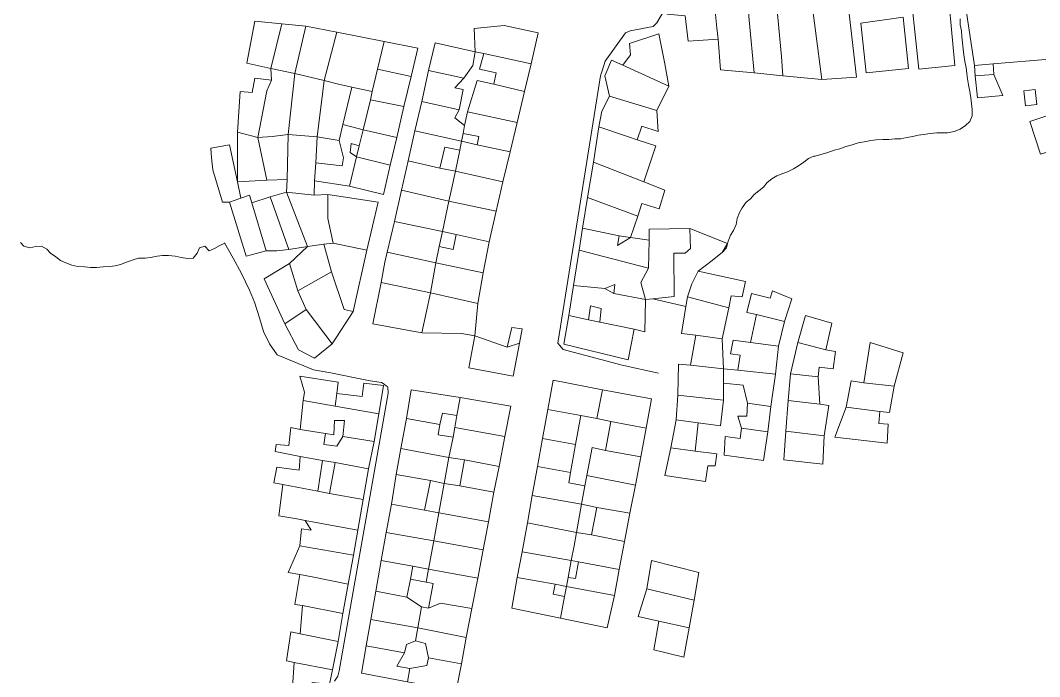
# Model space of a CAD drawing. Header units: inches. Extents: x 1138763 to 1140867, y 1050756 to 1053008.
# Drawn here: x 1139899.4 to 1140112, y 1051304.3 to 1051441.2 of the extents above; entities that cross this region are included whole.
import ezdxf

# ---------------------------------------------------------------- set-up
doc = ezdxf.new("R2010")
doc.units = ezdxf.units.IN
doc.header["$MEASUREMENT"] = 0
for name, color, linetype, lineweight in [('LimEdif_AM', 44, 'Continuous', 5), ('ViaPrin_AM', 1, 'Continuous', 15), ('ViaSec_AM', 1, 'Continuous', 18)]:
    doc.layers.add(name, color=color, linetype=linetype, lineweight=lineweight)

msp = doc.modelspace()

# ---------------------------------------------------------------- linework, layer by layer
at = {"layer": 'LimEdif_AM'}
for points in [[(1140118.06, 1051446.25), (1140118.19, 1051444.75), (1140115.56, 1051444.12), (1140114.44, 1051442.87), (1140116.94, 1051441.12), (1140115.81, 1051438), (1140114.06, 1051433.12), (1140102.31, 1051432.12), (1140098.44, 1051431.75), (1140096.19, 1051446.62), (1140106.06, 1051447.87), (1140105.31, 1051453.5), (1140117.69, 1051454.87), (1140118.06, 1051446.25)], [(1140086.81, 1051431), (1140084.69, 1051451.37), (1140092.44, 1051452.12), (1140094.31, 1051431.75), (1140086.81, 1051431)], [(1140056.81, 1051448.5), (1140063.94, 1051449.25), (1140066.56, 1051428.87), (1140058.44, 1051429.62), (1140058.19, 1051433.62), (1140056.81, 1051448.5)], [(1140063.94, 1051449.25), (1140071.44, 1051449.87), (1140073.81, 1051429.37), (1140066.56, 1051428.87), (1140063.94, 1051449.25)], [(1140044.94, 1051437.25), (1140038.69, 1051436.87), (1140038.06, 1051442.12), (1140034.31, 1051442.5), (1140036.56, 1051446.75), (1140043.94, 1051447.37), (1140044.69, 1051439.62), (1140044.94, 1051437.25)], [(1140043.94, 1051447.37), (1140050.94, 1051448), (1140051.44, 1051441.25), (1140052.44, 1051430.25), (1140045.44, 1051430.87), (1140044.94, 1051437.25), (1140044.69, 1051439.62), (1140043.94, 1051447.37)], [(1140050.94, 1051448), (1140056.81, 1051448.5), (1140058.19, 1051433.62), (1140058.44, 1051429.62), (1140052.44, 1051430.25), (1140051.44, 1051441.25), (1140050.94, 1051448)], [(1139953.94, 1051440.5), (1139951.69, 1051431.12), (1139946.69, 1051432.25), (1139948.31, 1051441), (1139953.94, 1051440.5)], [(1139953.94, 1051440.5), (1139958.94, 1051440), (1139956.69, 1051430.12), (1139951.69, 1051431.12), (1139953.94, 1051440.5)], [(1140075.81, 1051430.25), (1140074.69, 1051440.62), (1140083.56, 1051441.87), (1140084.69, 1051431.12), (1140075.81, 1051430.25)], [(1139958.94, 1051440), (1139965.44, 1051438.75), (1139962.81, 1051428.62), (1139956.69, 1051430.12), (1139958.94, 1051440)], [(1139965.44, 1051438.75), (1139975.31, 1051436.75), (1139973.94, 1051431), (1139972.81, 1051426.37), (1139968.56, 1051427.25), (1139965.81, 1051427.87), (1139962.81, 1051428.62), (1139965.44, 1051438.75)], [(1139996.06, 1051434.25), (1139994.31, 1051434.62), (1139994.06, 1051439.5), (1140000.31, 1051440.12), (1140007.44, 1051438.62), (1140005.94, 1051432.12), (1139996.06, 1051434.25)], [(1140025.06, 1051431.87), (1140026.69, 1051434), (1140026.44, 1051436.37), (1140032.56, 1051438.37), (1140033.81, 1051432.12), (1140034.69, 1051427.5), (1140025.06, 1051431.87)], [(1139975.31, 1051436.75), (1139982.31, 1051435.37), (1139980.94, 1051429.5), (1139973.94, 1051431), (1139975.31, 1051436.75)], [(1139984.56, 1051430.75), (1139985.94, 1051436.5), (1139994.31, 1051434.62), (1139993.81, 1051431.75), (1139991.94, 1051429.12), (1139984.56, 1051430.75)], [(1139996.06, 1051434.25), (1139995.19, 1051431), (1139998.69, 1051430.25), (1139998.19, 1051427.87), (1139994.69, 1051428.62), (1139992.69, 1051422.12), (1139992.06, 1051419.25), (1139990.06, 1051420.87), (1139990.94, 1051422.5), (1139991.81, 1051426.75), (1139990.06, 1051427.12), (1139991.94, 1051429.12), (1139993.81, 1051431.75), (1139994.31, 1051434.62), (1139996.06, 1051434.25)], [(1140005.94, 1051432.12), (1140004.56, 1051426.37), (1139998.19, 1051427.87), (1139998.69, 1051430.25), (1139995.19, 1051431), (1139996.06, 1051434.25), (1140005.94, 1051432.12)], [(1140034.69, 1051427.5), (1140032.19, 1051422.37), (1140022.31, 1051425.37), (1140021.31, 1051429.62), (1140022.69, 1051432.87), (1140025.06, 1051431.87), (1140034.69, 1051427.5)], [(1140102.31, 1051432.12), (1140102.44, 1051429.87), (1140098.56, 1051429.62), (1140098.44, 1051431.75), (1140102.31, 1051432.12)], [(1139956.69, 1051430.12), (1139955.31, 1051417.37), (1139951.94, 1051417), (1139948.94, 1051416.75), (1139950.81, 1051426.5), (1139951.81, 1051428.75), (1139951.69, 1051431.12), (1139956.69, 1051430.12)], [(1139962.81, 1051428.62), (1139961.31, 1051416.87), (1139955.31, 1051417.37), (1139956.69, 1051430.12), (1139962.81, 1051428.62)], [(1139980.94, 1051429.5), (1139979.44, 1051423.25), (1139972.44, 1051424.62), (1139972.81, 1051426.37), (1139973.94, 1051431), (1139980.94, 1051429.5)], [(1139991.94, 1051429.12), (1139990.06, 1051427.12), (1139991.81, 1051426.75), (1139990.94, 1051422.5), (1139983.19, 1051424.25), (1139984.56, 1051430.75), (1139991.94, 1051429.12)], [(1140102.44, 1051429.87), (1140104.31, 1051425.5), (1140099.06, 1051425), (1140098.56, 1051429.62), (1140102.44, 1051429.87)], [(1139944.69, 1051417.87), (1139945.31, 1051426.37), (1139947.81, 1051426.12), (1139948.31, 1051429.12), (1139951.81, 1051428.75), (1139950.81, 1051426.5), (1139948.94, 1051416.75), (1139944.69, 1051417.87)], [(1139968.56, 1051427.25), (1139966.69, 1051419.5), (1139965.94, 1051416.12), (1139961.31, 1051416.87), (1139962.81, 1051428.62), (1139965.81, 1051427.87), (1139968.56, 1051427.25)], [(1140004.56, 1051426.37), (1140003.06, 1051419.87), (1139992.69, 1051422.12), (1139994.69, 1051428.62), (1139998.19, 1051427.87), (1140004.56, 1051426.37)], [(1139972.81, 1051426.37), (1139972.44, 1051424.62), (1139970.94, 1051418.37), (1139966.69, 1051419.5), (1139968.56, 1051427.25), (1139972.81, 1051426.37)], [(1140109.06, 1051423.37), (1140108.69, 1051426.5), (1140111.06, 1051426.75), (1140111.44, 1051423.62), (1140109.06, 1051423.37)], [(1139979.44, 1051423.25), (1139977.94, 1051416.75), (1139970.94, 1051418.37), (1139972.44, 1051424.62), (1139979.44, 1051423.25)], [(1139990.94, 1051422.5), (1139990.06, 1051420.87), (1139992.06, 1051419.25), (1139991.81, 1051417.62), (1139991.44, 1051416), (1139981.69, 1051418.12), (1139983.19, 1051424.25), (1139990.94, 1051422.5)], [(1140032.19, 1051422.37), (1140032.44, 1051418), (1140029.06, 1051419.12), (1140028.06, 1051416.25), (1140026.06, 1051417), (1140020.06, 1051419), (1140020.69, 1051422.25), (1140022.31, 1051425.37), (1140032.19, 1051422.37)], [(1140003.06, 1051419.87), (1140001.56, 1051413.75), (1139994.69, 1051415.25), (1139995.06, 1051417), (1139991.81, 1051417.62), (1139992.06, 1051419.25), (1139992.69, 1051422.12), (1140003.06, 1051419.87)], [(1140118.44, 1051410.25), (1140117.94, 1051411.75), (1140115.44, 1051411), (1140114.44, 1051414), (1140112.19, 1051413.25), (1140109.94, 1051420.12), (1140119.44, 1051423.25), (1140123.19, 1051411.87), (1140118.44, 1051410.25)], [(1139970.94, 1051418.37), (1139970.06, 1051415), (1139968.44, 1051415.5), (1139968.19, 1051413.62), (1139969.56, 1051412.75), (1139968.06, 1051406.62), (1139960.81, 1051407.75), (1139961.06, 1051411.5), (1139966.56, 1051410.87), (1139966.81, 1051412.5), (1139965.94, 1051416.12), (1139966.69, 1051419.5), (1139970.94, 1051418.37)], [(1139948.94, 1051416.75), (1139950.81, 1051407.87), (1139944.69, 1051407.5), (1139944.69, 1051417.87), (1139948.94, 1051416.75)], [(1139955.31, 1051417.37), (1139955.06, 1051408), (1139950.81, 1051407.87), (1139948.94, 1051416.75), (1139951.94, 1051417), (1139955.31, 1051417.37)], [(1139961.31, 1051416.87), (1139961.06, 1051411.5), (1139960.81, 1051407.75), (1139960.69, 1051404.75), (1139954.94, 1051405.37), (1139955.06, 1051408), (1139955.31, 1051417.37), (1139961.31, 1051416.87)], [(1139977.94, 1051416.75), (1139976.56, 1051411), (1139969.56, 1051412.75), (1139970.06, 1051415), (1139970.94, 1051418.37), (1139977.94, 1051416.75)], [(1139991.44, 1051416), (1139991.06, 1051414.12), (1139987.94, 1051414.75), (1139986.94, 1051410.37), (1139980.31, 1051411.87), (1139981.69, 1051418.12), (1139991.44, 1051416)], [(1139991.81, 1051417.62), (1139995.06, 1051417), (1139994.69, 1051415.25), (1139991.44, 1051416), (1139991.81, 1051417.62)], [(1140028.06, 1051416.25), (1140031.94, 1051415), (1140029.44, 1051407.5), (1140018.94, 1051411.62), (1140020.06, 1051419), (1140026.06, 1051417), (1140028.06, 1051416.25)], [(1139944.69, 1051407.5), (1139945.44, 1051404.12), (1139943.06, 1051403.25), (1139941.56, 1051403.25), (1139939.56, 1051410), (1139939.31, 1051412.5), (1139939.19, 1051414.5), (1139943.06, 1051415.25), (1139944.69, 1051407.5)], [(1139965.94, 1051416.12), (1139966.81, 1051412.5), (1139966.56, 1051410.87), (1139961.06, 1051411.5), (1139961.31, 1051416.87), (1139965.94, 1051416.12)], [(1139969.56, 1051412.75), (1139968.19, 1051413.62), (1139968.44, 1051415.5), (1139970.06, 1051415), (1139969.56, 1051412.75)], [(1139994.69, 1051415.25), (1140001.56, 1051413.75), (1140000.06, 1051407.5), (1139990.19, 1051409.75), (1139991.06, 1051414.12), (1139991.44, 1051416), (1139994.69, 1051415.25)], [(1139991.06, 1051414.12), (1139990.19, 1051409.75), (1139986.94, 1051410.37), (1139987.94, 1051414.75), (1139991.06, 1051414.12)], [(1139976.56, 1051411), (1139975.19, 1051404.87), (1139968.06, 1051406.62), (1139969.56, 1051412.75), (1139976.56, 1051411)], [(1139986.94, 1051410.37), (1139990.19, 1051409.75), (1139989.31, 1051405.62), (1139988.81, 1051403.5), (1139978.94, 1051405.75), (1139980.31, 1051411.87), (1139986.94, 1051410.37)], [(1140029.44, 1051407.5), (1140033.81, 1051405.75), (1140032.69, 1051401.87), (1140029.06, 1051403), (1140028.19, 1051400.37), (1140017.69, 1051404.25), (1140018.94, 1051411.62), (1140029.44, 1051407.5)], [(1140000.06, 1051407.5), (1139998.69, 1051401.37), (1139988.81, 1051403.5), (1139989.31, 1051405.62), (1139990.19, 1051409.75), (1140000.06, 1051407.5)], [(1139955.06, 1051408), (1139954.94, 1051405.37), (1139951.56, 1051404.37), (1139947.69, 1051403.12), (1139947.19, 1051404.75), (1139945.44, 1051404.12), (1139944.69, 1051407.5), (1139950.81, 1051407.87), (1139955.06, 1051408)], [(1139945.44, 1051404.12), (1139947.19, 1051404.75), (1139947.69, 1051403.12), (1139950.69, 1051393.12), (1139946.56, 1051392), (1139943.06, 1051403.25), (1139945.44, 1051404.12)], [(1139951.56, 1051404.37), (1139955.44, 1051393.37), (1139952.94, 1051393.12), (1139950.69, 1051393.12), (1139947.69, 1051403.12), (1139951.56, 1051404.37)], [(1139954.94, 1051405.37), (1139959.31, 1051394), (1139955.44, 1051393.37), (1139951.56, 1051404.37), (1139954.94, 1051405.37)], [(1139960.69, 1051404.75), (1139963.56, 1051404.87), (1139963.56, 1051399.87), (1139964.69, 1051394.75), (1139962.69, 1051394.5), (1139959.31, 1051394), (1139954.94, 1051405.37), (1139960.69, 1051404.75)], [(1139963.56, 1051404.87), (1139974.06, 1051403.25), (1139971.69, 1051393.25), (1139964.69, 1051394.75), (1139963.56, 1051399.87), (1139963.56, 1051404.87)], [(1139988.81, 1051403.5), (1139987.44, 1051397.12), (1139977.44, 1051399.25), (1139978.94, 1051405.75), (1139988.81, 1051403.5)], [(1139998.69, 1051401.37), (1139997.19, 1051395), (1139990.31, 1051396.5), (1139987.44, 1051397.12), (1139988.81, 1051403.5), (1139998.69, 1051401.37)], [(1140028.19, 1051400.37), (1140026.69, 1051395.87), (1140024.31, 1051396.25), (1140016.69, 1051397.87), (1140017.69, 1051404.25), (1140028.19, 1051400.37)], [(1139987.44, 1051397.12), (1139986.81, 1051394), (1139986.06, 1051390.62), (1139975.94, 1051392.87), (1139977.44, 1051399.25), (1139987.44, 1051397.12)], [(1139997.19, 1051395), (1139995.94, 1051388.5), (1139986.06, 1051390.62), (1139986.81, 1051394), (1139989.69, 1051393.37), (1139990.31, 1051396.5), (1139997.19, 1051395)], [(1139990.31, 1051396.5), (1139989.69, 1051393.37), (1139986.81, 1051394), (1139987.44, 1051397.12), (1139990.31, 1051396.5)], [(1140024.31, 1051396.25), (1140023.94, 1051394.25), (1140026.69, 1051395.87), (1140030.56, 1051395.37), (1140030.44, 1051389.5), (1140015.94, 1051393.25), (1140016.69, 1051397.87), (1140024.31, 1051396.25)], [(1140026.69, 1051395.87), (1140023.94, 1051394.25), (1140024.31, 1051396.25), (1140026.69, 1051395.87)], [(1140030.56, 1051395.37), (1140030.56, 1051397.62), (1140039.06, 1051397.75), (1140039.19, 1051393.62), (1140038.06, 1051392.62), (1140035.69, 1051392.62), (1140035.81, 1051383.62), (1140031.31, 1051383.12), (1140029.81, 1051383), (1140028.81, 1051386.5), (1140030.44, 1051389.5), (1140030.56, 1051395.37)], [(1140039.06, 1051397.75), (1140046.94, 1051394.62), (1140045.81, 1051392.75), (1140043.69, 1051391.12), (1140040.81, 1051388.87), (1140039.44, 1051386.25), (1140038.56, 1051383.5), (1140038.19, 1051381.5), (1140031.31, 1051383.12), (1140035.81, 1051383.62), (1140035.69, 1051392.62), (1140038.06, 1051392.62), (1140039.19, 1051393.62), (1140039.06, 1051397.75)], [(1139962.69, 1051394.5), (1139964.31, 1051388.75), (1139957.31, 1051384.75), (1139955.56, 1051390.5), (1139959.31, 1051394), (1139962.69, 1051394.5)], [(1139964.69, 1051394.75), (1139971.69, 1051393.25), (1139968.81, 1051380.5), (1139966.94, 1051380.87), (1139964.31, 1051388.75), (1139962.69, 1051394.5), (1139964.69, 1051394.75)], [(1139986.06, 1051390.62), (1139984.94, 1051384.37), (1139974.69, 1051386.5), (1139975.44, 1051390.75), (1139975.94, 1051392.87), (1139986.06, 1051390.62)], [(1140030.44, 1051389.5), (1140028.81, 1051386.5), (1140029.81, 1051383), (1140023.19, 1051384.25), (1140023.44, 1051386.12), (1140021.31, 1051385.25), (1140014.81, 1051385.87), (1140015.94, 1051393.25), (1140030.44, 1051389.5)], [(1139957.31, 1051384.75), (1139959.06, 1051380.87), (1139954.56, 1051377.87), (1139950.31, 1051387.25), (1139955.56, 1051390.5), (1139957.31, 1051384.75)], [(1139995.94, 1051388.5), (1139994.81, 1051382.12), (1139984.94, 1051384.37), (1139986.06, 1051390.62), (1139995.94, 1051388.5)], [(1139964.31, 1051388.75), (1139966.94, 1051380.87), (1139968.81, 1051380.5), (1139964.44, 1051373.75), (1139959.06, 1051380.87), (1139957.31, 1051384.75), (1139964.31, 1051388.75)], [(1140040.81, 1051388.87), (1140050.69, 1051386.75), (1140049.94, 1051383.5), (1140047.69, 1051383.75), (1140047.19, 1051381.25), (1140038.56, 1051383.5), (1140039.44, 1051386.25), (1140040.81, 1051388.87)], [(1139984.94, 1051384.37), (1139983.19, 1051376), (1139972.94, 1051377.87), (1139974.69, 1051386.5), (1139984.94, 1051384.37)], [(1140021.31, 1051385.25), (1140023.19, 1051384.25), (1140029.81, 1051383), (1140029.69, 1051376.25), (1140027.44, 1051376.75), (1140020.31, 1051378.25), (1140020.56, 1051381.12), (1140018.31, 1051381.62), (1140017.94, 1051378.75), (1140013.81, 1051379.62), (1140014.81, 1051385.87), (1140021.31, 1051385.25)], [(1140023.19, 1051384.25), (1140021.31, 1051385.25), (1140023.44, 1051386.12), (1140023.19, 1051384.25)], [(1139994.81, 1051382.12), (1139994.19, 1051375.37), (1139991.44, 1051375.87), (1139983.19, 1051376), (1139984.94, 1051384.37), (1139994.81, 1051382.12)], [(1140038.56, 1051383.5), (1140047.19, 1051381.25), (1140045.81, 1051374.75), (1140040.31, 1051375.5), (1140037.31, 1051375.87), (1140038.19, 1051381.5), (1140038.56, 1051383.5)], [(1140052.94, 1051379.87), (1140050.94, 1051380.25), (1140051.94, 1051384.25), (1140055.81, 1051383.25), (1140056.31, 1051384.75), (1140060.31, 1051383.12), (1140058.81, 1051378.37), (1140052.94, 1051379.87)], [(1140020.31, 1051378.25), (1140017.94, 1051378.75), (1140018.31, 1051381.62), (1140020.56, 1051381.12), (1140020.31, 1051378.25)], [(1139959.06, 1051380.87), (1139964.44, 1051373.75), (1139960.81, 1051370.75), (1139957.44, 1051372.5), (1139954.56, 1051377.87), (1139959.06, 1051380.87)], [(1140017.94, 1051378.75), (1140020.31, 1051378.25), (1140027.44, 1051376.75), (1140026.19, 1051370.37), (1140012.81, 1051373.62), (1140013.81, 1051379.62), (1140017.94, 1051378.75)], [(1140058.81, 1051378.37), (1140057.56, 1051373.25), (1140051.69, 1051374), (1140052.94, 1051379.87), (1140058.81, 1051378.37)], [(1140061.56, 1051374), (1140063.19, 1051379.62), (1140068.69, 1051378), (1140067.44, 1051372.5), (1140061.56, 1051374)], [(1140003.56, 1051373.87), (1140000.94, 1051373), (1140001.94, 1051377.12), (1140004.06, 1051376.87), (1140003.56, 1051373.87)], [(1140003.56, 1051373.87), (1140002.19, 1051367), (1139992.94, 1051368.75), (1139994.19, 1051375.37), (1140000.94, 1051373), (1140003.56, 1051373.87)], [(1140045.81, 1051374.75), (1140046.06, 1051368.5), (1140039.19, 1051369.25), (1140040.31, 1051375.5), (1140045.81, 1051374.75)], [(1140057.56, 1051373.25), (1140056.94, 1051367.37), (1140049.06, 1051368.25), (1140049.56, 1051371.37), (1140047.56, 1051371.62), (1140048.06, 1051374.5), (1140051.69, 1051374), (1140057.56, 1051373.25)], [(1140067.44, 1051372.5), (1140069.44, 1051372.12), (1140068.94, 1051368.5), (1140066.06, 1051368.87), (1140065.81, 1051366.87), (1140060.06, 1051367.5), (1140061.56, 1051374), (1140067.44, 1051372.5)], [(1140075.31, 1051365.62), (1140076.69, 1051374), (1140083.56, 1051371.87), (1140081.69, 1051364.87), (1140075.31, 1051365.62)], [(1140046.06, 1051368.5), (1140046.06, 1051365.5), (1140046.06, 1051362), (1140036.56, 1051363), (1140036.69, 1051369.5), (1140039.19, 1051369.25), (1140046.06, 1051368.5)], [(1140046.06, 1051368.5), (1140049.06, 1051368.25), (1140056.94, 1051367.37), (1140055.94, 1051360.62), (1140051.06, 1051361.37), (1140050.19, 1051365.12), (1140046.06, 1051365.5), (1140046.06, 1051368.5)], [(1139958.44, 1051361.87), (1139958.69, 1051363.62), (1139957.69, 1051367), (1139965.69, 1051365.75), (1139965.44, 1051363.37), (1139965.06, 1051360.75), (1139958.44, 1051361.87)], [(1140009.44, 1051360), (1140010.56, 1051366.12), (1140020.81, 1051364.12), (1140019.69, 1051358.12), (1140016.31, 1051358.75), (1140009.44, 1051360)], [(1140065.81, 1051366.87), (1140066.19, 1051361.12), (1140059.56, 1051361.87), (1140060.06, 1051367.5), (1140065.81, 1051366.87)], [(1139965.44, 1051363.37), (1139970.69, 1051362.75), (1139971.06, 1051365.5), (1139975.19, 1051365), (1139974.19, 1051359.12), (1139965.06, 1051360.75), (1139965.44, 1051363.37)], [(1139991.19, 1051362.5), (1139990.44, 1051358.75), (1139987.44, 1051359.25), (1139986.94, 1051356.87), (1139979.94, 1051358.12), (1139980.94, 1051364.12), (1139991.19, 1051362.5)], [(1140020.81, 1051364.12), (1140031.06, 1051362.25), (1140029.94, 1051356.12), (1140022.56, 1051357.5), (1140019.69, 1051358.12), (1140020.81, 1051364.12)], [(1140081.69, 1051364.87), (1140080.69, 1051359.37), (1140078.69, 1051359.62), (1140071.69, 1051360.5), (1140072.69, 1051366), (1140075.31, 1051365.62), (1140081.69, 1051364.87)], [(1139965.06, 1051360.75), (1139974.19, 1051359.12), (1139973.19, 1051353.37), (1139966.69, 1051354.37), (1139967.06, 1051357.75), (1139964.94, 1051357.75), (1139964.81, 1051354.75), (1139963.06, 1051355), (1139957.81, 1051355.87), (1139958.44, 1051361.87), (1139965.06, 1051360.75)], [(1139991.19, 1051362.5), (1140001.69, 1051360.75), (1140000.44, 1051354.37), (1139990.06, 1051356.25), (1139990.44, 1051358.75), (1139991.19, 1051362.5)], [(1140046.06, 1051362), (1140045.44, 1051356.62), (1140040.81, 1051357.25), (1140036.19, 1051357.87), (1140036.56, 1051363), (1140046.06, 1051362)], [(1140066.19, 1051361.12), (1140068.06, 1051360.87), (1140067.06, 1051354.5), (1140059.06, 1051355.5), (1140059.56, 1051361.87), (1140066.19, 1051361.12)], [(1140016.31, 1051358.75), (1140015.19, 1051352.75), (1140008.31, 1051354), (1140009.44, 1051360), (1140016.31, 1051358.75)], [(1140055.94, 1051360.62), (1140055.31, 1051355.37), (1140049.81, 1051356.12), (1140049.06, 1051358.62), (1140050.94, 1051358.62), (1140051.06, 1051361.37), (1140055.94, 1051360.62)], [(1140078.69, 1051359.62), (1140078.44, 1051357.12), (1140080.44, 1051357), (1140080.19, 1051353), (1140069.31, 1051354.25), (1140071.69, 1051360.5), (1140078.69, 1051359.62)], [(1139966.69, 1051354.37), (1139965.44, 1051352.37), (1139962.69, 1051352.75), (1139963.06, 1051355), (1139964.81, 1051354.75), (1139964.94, 1051357.75), (1139967.06, 1051357.75), (1139966.69, 1051354.37)], [(1139986.94, 1051356.87), (1139986.56, 1051354.75), (1139989.69, 1051354.25), (1139988.81, 1051350), (1139978.81, 1051351.87), (1139979.94, 1051358.12), (1139986.94, 1051356.87)], [(1139990.44, 1051358.75), (1139990.06, 1051356.25), (1139989.69, 1051354.25), (1139986.56, 1051354.75), (1139986.94, 1051356.87), (1139987.44, 1051359.25), (1139990.44, 1051358.75)], [(1140019.69, 1051358.12), (1140022.56, 1051357.5), (1140021.44, 1051351.5), (1140018.69, 1051352.12), (1140017.56, 1051346.25), (1140017.19, 1051344.12), (1140013.81, 1051344.75), (1140014.19, 1051346.87), (1140015.19, 1051352.75), (1140016.31, 1051358.75), (1140019.69, 1051358.12)], [(1140040.81, 1051357.25), (1140040.19, 1051351.37), (1140035.06, 1051352), (1140036.19, 1051357.87), (1140040.81, 1051357.25)], [(1139963.06, 1051355), (1139962.69, 1051352.75), (1139965.44, 1051352.37), (1139966.69, 1051354.37), (1139973.19, 1051353.37), (1139972.06, 1051347.62), (1139965.06, 1051349), (1139962.44, 1051349.37), (1139957.81, 1051350.25), (1139952.56, 1051351.25), (1139952.81, 1051352.75), (1139955.44, 1051352.5), (1139955.81, 1051356.25), (1139957.81, 1051355.87), (1139963.06, 1051355)], [(1140000.44, 1051354.37), (1139999.31, 1051348.12), (1139992.06, 1051349.5), (1139988.81, 1051350), (1139989.69, 1051354.25), (1139990.06, 1051356.25), (1140000.44, 1051354.37)], [(1140029.94, 1051356.12), (1140028.81, 1051350.12), (1140021.44, 1051351.5), (1140022.56, 1051357.5), (1140029.94, 1051356.12)], [(1140055.31, 1051355.37), (1140054.44, 1051349.37), (1140046.19, 1051350.5), (1140046.44, 1051354.37), (1140049.56, 1051354), (1140049.81, 1051356.12), (1140055.31, 1051355.37)], [(1140067.06, 1051354.5), (1140066.81, 1051348.62), (1140058.69, 1051349.5), (1140059.06, 1051355.5), (1140067.06, 1051354.5)], [(1140015.19, 1051352.75), (1140014.19, 1051346.87), (1140007.31, 1051348.12), (1140008.31, 1051354), (1140015.19, 1051352.75)], [(1139988.81, 1051350), (1139987.81, 1051344.62), (1139984.94, 1051345.25), (1139977.81, 1051346.5), (1139978.81, 1051351.87), (1139988.81, 1051350)], [(1140028.81, 1051350.12), (1140027.69, 1051344.25), (1140017.56, 1051346.25), (1140018.69, 1051352.12), (1140021.44, 1051351.5), (1140028.81, 1051350.12)], [(1140040.19, 1051351.37), (1140044.69, 1051350.75), (1140044.31, 1051348.25), (1140042.81, 1051348.25), (1140042.31, 1051345), (1140033.81, 1051346.25), (1140035.06, 1051352), (1140040.19, 1051351.37)], [(1139962.44, 1051349.37), (1139961.44, 1051343), (1139954.19, 1051344.37), (1139952.31, 1051344.75), (1139952.94, 1051348), (1139957.56, 1051347.37), (1139957.81, 1051350.25), (1139962.44, 1051349.37)], [(1139965.06, 1051349), (1139963.94, 1051342.5), (1139961.44, 1051343), (1139962.44, 1051349.37), (1139965.06, 1051349)], [(1139992.06, 1051349.5), (1139991.06, 1051344.12), (1139987.81, 1051344.62), (1139988.81, 1051350), (1139992.06, 1051349.5)], [(1139999.31, 1051348.12), (1139998.19, 1051342.75), (1139991.06, 1051344.12), (1139992.06, 1051349.5), (1139999.31, 1051348.12)], [(1139972.06, 1051347.62), (1139970.94, 1051341.25), (1139963.94, 1051342.5), (1139965.06, 1051349), (1139972.06, 1051347.62)], [(1140014.19, 1051346.87), (1140013.81, 1051344.75), (1140017.19, 1051344.12), (1140016.44, 1051340.25), (1140006.19, 1051342.12), (1140007.31, 1051348.12), (1140014.19, 1051346.87)], [(1139984.94, 1051345.25), (1139983.69, 1051339), (1139976.81, 1051340.25), (1139977.81, 1051346.5), (1139984.94, 1051345.25)], [(1139987.81, 1051344.62), (1139986.69, 1051338.5), (1139983.69, 1051339), (1139984.94, 1051345.25), (1139987.81, 1051344.62)], [(1140027.69, 1051344.25), (1140026.56, 1051338.37), (1140019.69, 1051339.62), (1140016.44, 1051340.25), (1140017.19, 1051344.12), (1140017.56, 1051346.25), (1140027.69, 1051344.25)], [(1139961.44, 1051343), (1139963.94, 1051342.5), (1139970.94, 1051341.25), (1139969.81, 1051334.87), (1139958.81, 1051336.87), (1139957.06, 1051337.25), (1139953.31, 1051337.87), (1139954.19, 1051344.37), (1139961.44, 1051343)], [(1139991.06, 1051344.12), (1139998.19, 1051342.75), (1139997.06, 1051336.62), (1139986.69, 1051338.5), (1139987.81, 1051344.62), (1139991.06, 1051344.12)], [(1140016.44, 1051340.25), (1140015.44, 1051334.37), (1140005.19, 1051336.37), (1140006.19, 1051342.12), (1140016.44, 1051340.25)], [(1139983.69, 1051339), (1139986.69, 1051338.5), (1139985.69, 1051332.62), (1139975.69, 1051334.37), (1139976.81, 1051340.25), (1139983.69, 1051339)], [(1139997.06, 1051336.62), (1139995.94, 1051330.75), (1139985.69, 1051332.62), (1139986.69, 1051338.5), (1139997.06, 1051336.62)], [(1140019.69, 1051339.62), (1140018.56, 1051333.87), (1140015.44, 1051334.37), (1140016.44, 1051340.25), (1140019.69, 1051339.62)], [(1140026.56, 1051338.37), (1140025.44, 1051332.5), (1140018.56, 1051333.87), (1140019.69, 1051339.62), (1140026.56, 1051338.37)], [(1139969.81, 1051334.87), (1139968.94, 1051329.62), (1139957.69, 1051331.62), (1139958.06, 1051335.12), (1139960.06, 1051334.87), (1139958.81, 1051336.87), (1139969.81, 1051334.87)], [(1140015.44, 1051334.37), (1140014.94, 1051331.62), (1140014.31, 1051328.5), (1140004.06, 1051330.37), (1140005.19, 1051336.37), (1140015.44, 1051334.37)], [(1139985.69, 1051332.62), (1139984.56, 1051326.75), (1139981.31, 1051327.37), (1139974.69, 1051328.5), (1139975.69, 1051334.37), (1139985.69, 1051332.62)], [(1140018.56, 1051333.87), (1140025.44, 1051332.5), (1140024.31, 1051326.62), (1140015.81, 1051328.25), (1140014.31, 1051328.5), (1140014.94, 1051331.62), (1140015.44, 1051334.37), (1140018.56, 1051333.87)], [(1139995.94, 1051330.75), (1139994.81, 1051324.87), (1139984.56, 1051326.75), (1139985.69, 1051332.62), (1139995.94, 1051330.75)], [(1139968.94, 1051329.62), (1139967.81, 1051323.62), (1139960.31, 1051325.12), (1139957.69, 1051325.62), (1139955.31, 1051326), (1139957.69, 1051331.62), (1139968.94, 1051329.62)], [(1140014.31, 1051328.5), (1140013.69, 1051325), (1140013.31, 1051323.12), (1140010.94, 1051323.62), (1140003.06, 1051325), (1140004.06, 1051330.37), (1140014.31, 1051328.5)], [(1139981.31, 1051327.37), (1139980.81, 1051324.62), (1139980.06, 1051320.87), (1139973.56, 1051322.12), (1139974.69, 1051328.5), (1139981.31, 1051327.37)], [(1140024.31, 1051326.62), (1140023.31, 1051321.25), (1140013.31, 1051323.12), (1140013.69, 1051325), (1140015.19, 1051324.75), (1140015.81, 1051328.25), (1140024.31, 1051326.62)], [(1140015.81, 1051328.25), (1140015.19, 1051324.75), (1140013.69, 1051325), (1140014.31, 1051328.5), (1140015.81, 1051328.25)], [(1140030.06, 1051322.62), (1140031.06, 1051328.5), (1140040.94, 1051326), (1140039.94, 1051320.25), (1140030.06, 1051322.62)], [(1139984.56, 1051326.75), (1139984.06, 1051324), (1139980.81, 1051324.62), (1139981.31, 1051327.37), (1139984.56, 1051326.75)], [(1139994.81, 1051324.87), (1139993.56, 1051318.5), (1139987.06, 1051319.62), (1139984.56, 1051318.62), (1139985.56, 1051323.75), (1139984.06, 1051324), (1139984.56, 1051326.75), (1139994.81, 1051324.87)], [(1139967.81, 1051323.62), (1139966.69, 1051317.5), (1139958.31, 1051319.12), (1139956.69, 1051319.37), (1139957.69, 1051325.62), (1139960.31, 1051325.12), (1139967.81, 1051323.62)], [(1139984.06, 1051324), (1139985.56, 1051323.75), (1139984.56, 1051318.62), (1139983.06, 1051318.87), (1139980.06, 1051320.87), (1139980.81, 1051324.62), (1139984.06, 1051324)], [(1140010.94, 1051323.62), (1140010.56, 1051321.5), (1140012.94, 1051321), (1140012.06, 1051316.5), (1140001.94, 1051318.62), (1140003.06, 1051325), (1140010.94, 1051323.62)], [(1140013.31, 1051323.12), (1140012.94, 1051321), (1140010.56, 1051321.5), (1140010.94, 1051323.62), (1140013.31, 1051323.12)], [(1139980.06, 1051320.87), (1139983.06, 1051318.87), (1139982.31, 1051314.5), (1139972.56, 1051316.25), (1139973.56, 1051322.12), (1139980.06, 1051320.87)], [(1140023.31, 1051321.25), (1140021.81, 1051314.5), (1140012.06, 1051316.5), (1140012.94, 1051321), (1140013.31, 1051323.12), (1140023.31, 1051321.25)], [(1140039.94, 1051320.25), (1140038.94, 1051314.5), (1140032.56, 1051315.87), (1140028.31, 1051316.87), (1140030.06, 1051322.62), (1140039.94, 1051320.25)], [(1139984.56, 1051318.62), (1139987.06, 1051319.62), (1139993.56, 1051318.5), (1139992.44, 1051312.5), (1139982.31, 1051314.5), (1139983.06, 1051318.87), (1139984.56, 1051318.62)], [(1139966.69, 1051317.5), (1139965.69, 1051311.62), (1139957.81, 1051313.25), (1139958.31, 1051319.12), (1139966.69, 1051317.5)], [(1139982.31, 1051314.5), (1139981.81, 1051311.75), (1139979.94, 1051311), (1139979.56, 1051309.25), (1139971.56, 1051310.75), (1139972.56, 1051316.25), (1139982.31, 1051314.5)], [(1140038.94, 1051314.5), (1140037.81, 1051308.37), (1140031.56, 1051309.87), (1140032.56, 1051315.87), (1140038.94, 1051314.5)], [(1139965.69, 1051311.62), (1139964.56, 1051305.75), (1139956.56, 1051307.25), (1139954.94, 1051307.62), (1139955.81, 1051313.62), (1139957.81, 1051313.25), (1139965.69, 1051311.62)], [(1139992.44, 1051312.5), (1139991.44, 1051307), (1139984.56, 1051308.25), (1139983.94, 1051311.25), (1139981.81, 1051311.75), (1139982.31, 1051314.5), (1139992.44, 1051312.5)], [(1139981.81, 1051311.75), (1139983.94, 1051311.25), (1139984.56, 1051308.25), (1139984.19, 1051306.62), (1139980.69, 1051306), (1139977.94, 1051306.5), (1139979.56, 1051309.25), (1139979.94, 1051311), (1139981.81, 1051311.75)], [(1139979.56, 1051309.25), (1139977.94, 1051306.5), (1139980.69, 1051306), (1139980.19, 1051303.25), (1139970.56, 1051305), (1139971.56, 1051310.75), (1139979.56, 1051309.25)], [(1139964.56, 1051305.75), (1139963.94, 1051302.75), (1139960.31, 1051303.12), (1139959.81, 1051301.5), (1139956.19, 1051302.12), (1139956.56, 1051307.25), (1139964.56, 1051305.75)], [(1139991.44, 1051307), (1139990.31, 1051301.37), (1139980.19, 1051303.25), (1139980.69, 1051306), (1139984.19, 1051306.62), (1139984.56, 1051308.25), (1139991.44, 1051307)]]:
    msp.add_lwpolyline(points, dxfattribs=at)
at = {"layer": 'ViaPrin_AM'}
for points in [[(1140032.53, 1051367.59), (1140024.96, 1051369.24), (1140012.67, 1051372.52), (1140011.56, 1051373.86), (1140020.39, 1051429.59), (1140020.76, 1051430.69), (1140021.43, 1051432.67), (1140025.62, 1051438.6), (1140026.61, 1051439), (1140031.43, 1051439.91), (1140032.19, 1051440.67), (1140035.83, 1051447.01), (1140036.98, 1051447.57), (1140094.17, 1051453.57), (1140097.14, 1051453.88), (1140120.33, 1051457.83)], [(1139942.04, 1051394.81), (1139943.8, 1051391.58), (1139945.52, 1051388.36), (1139947.25, 1051384.94), (1139948.29, 1051382.38), (1139949.34, 1051379.14), (1139950.13, 1051376.29), (1139951.36, 1051373.7), (1139953.01, 1051371.44), (1139960.56, 1051368.27), (1139964.21, 1051367.66), (1139968.93, 1051366.73), (1139972.42, 1051366.02), (1139974.78, 1051365.67), (1139975.28, 1051365.29), (1139975.8, 1051364.91), (1139976.05, 1051364.72), (1139976.13, 1051363.4), (1139965.89, 1051305.55), (1139965.65, 1051304.42), (1139964.92, 1051303.38)]]:
    msp.add_lwpolyline(points, dxfattribs=at)
at = {"layer": 'ViaSec_AM'}
for points in [[(1140043.69, 1051391.12), (1140044.81, 1051392), (1140045.81, 1051392.75), (1140046.69, 1051393.75), (1140047.06, 1051395.12), (1140047.56, 1051396.37), (1140048.19, 1051397.37), (1140048.69, 1051398.62), (1140048.94, 1051399.87), (1140049.44, 1051401.12), (1140049.94, 1051402.12), (1140050.81, 1051403.25), (1140051.69, 1051404), (1140052.44, 1051404.87), (1140053.44, 1051405.62), (1140054.44, 1051406.37), (1140055.19, 1051407.37), (1140056.19, 1051408.12), (1140057.19, 1051408.75), (1140058.44, 1051409.25), (1140059.44, 1051409.62), (1140060.69, 1051410.25), (1140061.69, 1051410.87), (1140062.81, 1051411.62), (1140063.81, 1051412.37), (1140064.94, 1051412.87), (1140065.19, 1051412.87), (1140067.81, 1051413.62), (1140069.19, 1051414.12), (1140070.31, 1051414.37), (1140071.56, 1051414.87), (1140072.94, 1051415.25), (1140074.19, 1051415.62), (1140075.44, 1051415.87), (1140076.81, 1051416.12), (1140077.94, 1051416.25), (1140079.31, 1051416.37), (1140080.56, 1051416.37), (1140081.81, 1051416.5), (1140083.06, 1051416.5), (1140084.31, 1051416.75), (1140085.56, 1051417), (1140086.69, 1051417.25), (1140087.81, 1051417.37), (1140089.19, 1051417.62), (1140090.56, 1051417.75), (1140091.69, 1051417.75), (1140092.81, 1051417.75), (1140094.19, 1051418), (1140095.44, 1051418.5), (1140096.56, 1051419.25), (1140097.44, 1051420.12), (1140097.94, 1051421.25), (1140097.94, 1051422.62), (1140097.81, 1051423.75), (1140097.69, 1051425), (1140097.44, 1051426.37), (1140097.19, 1051427.75), (1140096.94, 1051429), (1140096.81, 1051430.12), (1140096.69, 1051431.37), (1140096.44, 1051432.62), (1140096.19, 1051434), (1140096.06, 1051435.25), (1140095.94, 1051436.5), (1140095.81, 1051437.75), (1140095.69, 1051439), (1140095.44, 1051440.25), (1140095.44, 1051441.5)], [(1139942.06, 1051394.75), (1139941.06, 1051394.25), (1139939.94, 1051393.62), (1139938.81, 1051393.12), (1139937.94, 1051394.12), (1139936.81, 1051393.75), (1139936.31, 1051392.62), (1139935.44, 1051391.62), (1139934.31, 1051391.5), (1139932.94, 1051391.75), (1139931.69, 1051392), (1139930.31, 1051392.12), (1139929.06, 1051392.12), (1139927.94, 1051392), (1139926.56, 1051391.75), (1139925.44, 1051391.62), (1139924.06, 1051391.62), (1139922.94, 1051391.25), (1139921.56, 1051390.75), (1139920.31, 1051390.25), (1139919.19, 1051390), (1139918.06, 1051389.87), (1139916.69, 1051389.75), (1139915.31, 1051389.62), (1139914.06, 1051389.62), (1139912.81, 1051389.75), (1139911.44, 1051389.87), (1139910.19, 1051390.12), (1139908.94, 1051390.62), (1139907.81, 1051391.12), (1139906.81, 1051391.87), (1139905.69, 1051392.62), (1139904.94, 1051393.5), (1139903.81, 1051394.12), (1139902.69, 1051394), (1139901.44, 1051393.75), (1139900.19, 1051394.12), (1139899.44, 1051394.87)]]:
    msp.add_lwpolyline(points, dxfattribs=at)

doc.saveas('drawing.dxf')
